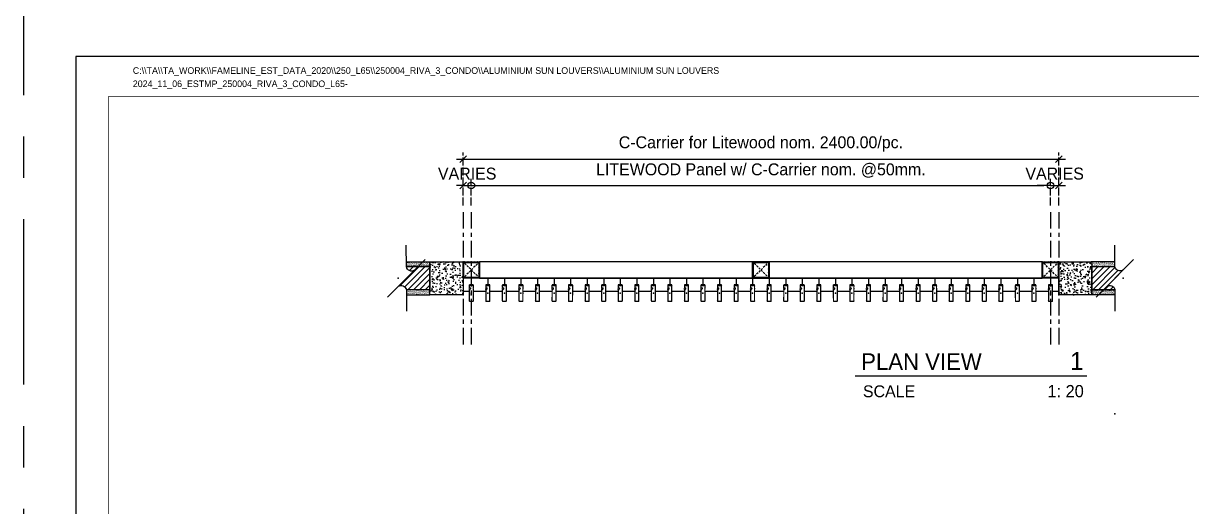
# Model space of a CAD drawing. Header units: millimetres. Extents: x -244126 to 368105, y -173968 to 259060.
# Drawn here: x -32876 to -29346, y 91308 to 92769 of the extents above; entities that cross this region are included whole.
import ezdxf
from ezdxf.enums import TextEntityAlignment as Align

# ---------------------------------------------------------------- set-up
doc = ezdxf.new("R2010")
doc.units = ezdxf.units.MM
doc.header["$MEASUREMENT"] = 0
for name, pattern in [('005_GG_TA_LINE', [13.75, 5, -1.25, 1.25, -1.25, 5]), ('ACAD_ISO04W100', [30, 24, -3, 0, -3]), ('BORDER2', [22.225, 6.35, -3.175, 6.35, -3.175, 0, -3.175]), ('CENTER', [2, 1.25, -0.25, 0.25, -0.25]), ('HIDDEN', [9.525, 6.35, -3.175]), ('SLD-Solid', [0]), ('TA_GL_000.00010', [0.000275, 0.0001, -2.5e-05, 2.5e-05, -2.5e-05, 0.0001]), ('TA_GL_050.00000', [137.5, 50, -12.5, 12.5, -12.5, 50]), ('TA_HL_003.00000', [19.5, 10.65, -8.85])]:
    doc.linetypes.add(name, pattern=pattern)
for name, color, linetype in [('000 - D I M', 6, 'Continuous'), ('000 - GRID', 8, 'CENTER'), ('000 - H A T C H', 8, 'Continuous'), ('000 - H I D D E N', 7, 'Continuous'), ('000 - L I N E 0.1', 1, 'Continuous'), ('000 - SYMBOL CON', 1, 'Continuous'), ('000 - T E X T', 4, 'Continuous'), ('000 - TITLEBLOCK', 4, 'Continuous'), ('000 - WIPEOUT', 250, 'Continuous'), ('001 - ASCESSORIES', 1, 'Continuous'), ('002 - STRUCTURAL STEEL', 4, 'Continuous'), ('004 - CONCRETE', 5, 'Continuous'), ('A02_LITEWOOD', 7, 'Continuous'), ('A03_SUN LOUVER', 7, 'Continuous'), ('A04_TUBE SERIES', 7, 'Continuous')]:
    doc.layers.add(name, color=color, linetype=linetype)
doc.styles.add('Cetury Gothic', font='GOTHIC.TTF')
doc.styles.add('CORDIA', font='cordia.shx')
doc.styles.get("Standard").update_dxf_attribs({"font": 'arial.ttf'})
doc.styles.add('TA', font='Cordia New.ttf', dxfattribs={"height": 4.5})
doc.dimstyles.new('DIM C-C', dxfattribs={"dimtxt": 0.18, "dimasz": 0.1, "dimexe": 0.1, "dimexo": 0.1, "dimgap": 0.09, "dimtad": 1, "dimtoh": 1, "dimzin": 0, "dimdsep": 46, "dimtxsty": 'CORDIA', "dimblk": 'ORIGIN', "dimcen": 0.1, "dimdle": 0.1, "dimclrd": 40, "dimclre": 140, "dimclrt": 3, "dimadec": 0, "dimazin": 0, "dimtfac": 1, "dimtix": 1, "dimtmove": 2, "dimatfit": 3, "dimfxl": 1, "dimtolj": 1, "dimtzin": 0, "dimarcsym": 0})
doc.dimstyles.new('DIM C-E', dxfattribs={"dimscale": 2, "dimtxt": 0.18, "dimasz": 0.1, "dimexe": 0.1, "dimexo": 0.1, "dimgap": 0.09, "dimtad": 1, "dimtoh": 1, "dimzin": 0, "dimdsep": 46, "dimtxsty": 'CORDIA', "dimblk1": 'ORIGIN', "dimblk2": 'OBLIQUE', "dimsah": 1, "dimcen": 0.1, "dimdle": 0.1, "dimclrd": 40, "dimclre": 140, "dimclrt": 3, "dimadec": 0, "dimazin": 0, "dimtfac": 1, "dimtix": 1, "dimtmove": 2, "dimatfit": 3, "dimfxl": 1, "dimtolj": 1, "dimtzin": 0, "dimarcsym": 0})
doc.dimstyles.new('DIM E-C', dxfattribs={"dimscale": 2, "dimtxt": 0.18, "dimasz": 0.1, "dimexe": 0.1, "dimexo": 0.1, "dimgap": 0.09, "dimtad": 1, "dimtoh": 1, "dimzin": 0, "dimdsep": 46, "dimtxsty": 'CORDIA', "dimblk1": 'OBLIQUE', "dimblk2": 'ORIGIN', "dimsah": 1, "dimcen": 0.1, "dimdle": 0.1, "dimclrd": 40, "dimclre": 140, "dimclrt": 3, "dimadec": 0, "dimazin": 0, "dimtfac": 1, "dimtix": 1, "dimtmove": 2, "dimatfit": 3, "dimfxl": 1, "dimtolj": 1, "dimtzin": 0, "dimarcsym": 0})
doc.dimstyles.new('DIM E-E', dxfattribs={"dimscale": 2, "dimtxt": 0.18, "dimasz": 0.1, "dimexe": 0.1, "dimexo": 0.1, "dimgap": 0.09, "dimtad": 1, "dimtoh": 1, "dimzin": 0, "dimdsep": 46, "dimtxsty": 'CORDIA', "dimblk": 'OBLIQUE', "dimcen": 0.1, "dimdle": 0.1, "dimclrd": 40, "dimclre": 140, "dimclrt": 3, "dimadec": 0, "dimazin": 0, "dimtfac": 1, "dimtix": 1, "dimtmove": 2, "dimatfit": 3, "dimfxl": 1, "dimtolj": 1, "dimtzin": 0, "dimarcsym": 0})
pattern_1 = [(37.5, (1750, 50), (-0.125987, 3.853648), [0, -3.04, 0, -3.4, 0, -3.25]), (7.5, (1750, 50), (3.53955, 5.64429), [0, -1.64, 0, -2.74, 0, -1.05]), (327.5, (1747.54, 50), (6.228284, 0.01132), [0, -1, 0, -3.6, 0, -4.7]), (317.5, (1747.54, 50), (6.01225, 1.75535), [0, -0.5, 0, -2.36, 0, -2.7])]
pattern_2 = [(217.5, (50, 50), (0.125987, -3.853648), [0, -3.04, 0, -3.4, 0, -3.25]), (187.5, (50, 50), (-3.53955, -5.64429), [0, -1.64, 0, -2.74, 0, -1.05]), (147.5, (52.46, 50), (-6.228284, -0.01132), [0, -1, 0, -3.6, 0, -4.7]), (137.5, (52.46, 50), (-6.01225, -1.75535), [0, -0.5, 0, -2.36, 0, -2.7])]

# ---------------------------------------------------------------- blocks, each defined once
blk = doc.blocks.new('*U1761')
at = {"color": 0, "linetype": '005_GG_TA_LINE'}
blk.add_lwpolyline([(0, 0), (1000, 0), (1000, 200), (0, 200)], close=True, dxfattribs=at)
blk.add_attdef('NAMEBLK', (8.582, 4.878), '', height=10, dxfattribs=at)
blk = doc.blocks.new('000 - CONCRETE_COLUMN_100x100mm.-CUT_VIEW')
at = {"layer": '000 - H A T C H'}
h = blk.add_hatch(dxfattribs=at)
h.set_pattern_fill('AR-CONC', color=256, scale=4)
h.set_pattern_definition([(50, (-55619.507, -25057.84), (28.690407, -2.510085), [3, -33]), (355, (-55619.507, -25057.84), (-5.550053, 30.087685), [2.4, -26.4]), (100.451444, (-55617.116, -25058.05), (23.140354, 27.5776), [2.549608, -28.045684]), (46.1842, (-55619.507, -25049.84), (42.689653, -6.620771), [4.5, -49.5]), (96.635635, (-55615.95, -25050.39), (37.386478, 38.964744), [3.824414, -42.06855]), (351.18416, (-55619.507, -25049.84), (37.386478, 38.964744), [3.6, -39.6]), (21, (-55615.507, -25051.84), (23.876282, -16.104756), [3, -33]), (326, (-55615.507, -25051.84), (9.732613, 29.006002), [2.4, -26.4]), (71.451445, (-55613.517, -25053.182), (33.608895, 12.901246), [2.549608, -28.045684]), (37.5, (-55619.507, -25057.84), (0.4863942, 13.3157542), [0, -26.08, 0, -26.8, 0, -26.5]), (7.5, (-55619.507, -25057.84), (10.5227815, 15.7764685), [0, -15.28, 0, -25.48, 0, -10.1]), (327.5, (-55628.427, -25057.84), (21.3528974, -0.9021949), [0, -10, 0, -31.2, 0, -41.4]), (317.5, (-55632.427, -25057.84), (23.327447, 4.0041993), [0, -13, 0, -20.72, 0, -29.4])])
h.paths.add_polyline_path([(-50, -50), (50, -50), (50, 50), (-50, 50)])
at = {"layer": '004 - CONCRETE'}
blk.add_lwpolyline([(-50, -50), (50, -50), (50, 50), (-50, 50)], close=True, dxfattribs=at)
blk = doc.blocks.new('*U3061')
at = {"layer": '000 - H A T C H'}
h = blk.add_hatch(dxfattribs=at)
h.set_pattern_fill('AR-SAND', color=8, scale=2, angle=180)
h.set_pattern_definition(pattern_2)
h.paths.add_polyline_path([(-100, 85), (-200, 85), (-200, 100), (-100, 100)])
h = blk.add_hatch(dxfattribs=at)
h.set_pattern_fill('ANSI31', color=8, scale=100)
h.set_pattern_definition([(45, (-200, 2e-14), (-8.8388, 8.8388), [])])
h.paths.add_polyline_path([(-200, 85), (-100, 85), (-100, 15), (-200, 15)])
h = blk.add_hatch(dxfattribs=at)
h.set_pattern_fill('AR-SAND', color=8, scale=2)
h.set_pattern_definition(pattern_1)
h.paths.add_polyline_path([(2000, 100), (1900, 100), (1900, 85), (2000, 85)])
h = blk.add_hatch(dxfattribs=at)
h.set_pattern_fill('ANSI31', color=8, scale=100)
h.set_pattern_definition([(45, (-4600, 9e-14), (-8.838835, 8.838835), [])])
h.paths.add_polyline_path([(2000, 15), (1900, 15), (1900, 85), (2000, 85)])
h = blk.add_hatch(dxfattribs=at)
h.set_pattern_fill('AR-SAND', color=8, scale=2, angle=180)
h.set_pattern_definition(pattern_2)
h.paths.add_polyline_path([(-200, 0), (-100, 0), (-100, 15), (-200, 15)])
h = blk.add_hatch(dxfattribs=at)
h.set_pattern_fill('AR-SAND', color=8, scale=2)
h.set_pattern_definition(pattern_1)
h.paths.add_polyline_path([(1900, 15), (2000, 15), (2000, 0), (1900, 0)])
at = {"color": 3}
for points in [[(-100, 85), (-200, 85), (-200, 100), (-100, 100)], [(2000, 100), (1900, 100), (1900, 85), (2000, 85)], [(-200, 0), (-100, 0), (-100, 15), (-200, 15)], [(1900, 15), (2000, 15), (2000, 0), (1900, 0)]]:
    blk.add_lwpolyline(points, close=True, dxfattribs=at)
at = {"color": 2}
for points in [[(-200, 85), (-100, 85), (-100, 15), (-200, 15)], [(2000, 15), (1900, 15), (1900, 85), (2000, 85)]]:
    blk.add_lwpolyline(points, close=True, dxfattribs=at)
at = {"color": 3, "xscale": -1}
for p in [(-50, 50), (1850, 50)]:
    blk.add_blockref('000 - CONCRETE_COLUMN_100x100mm.-CUT_VIEW', p, dxfattribs=at)
blk = doc.blocks.new('A$Cfd196da9')
at = {"color": 0, "linetype": 'ByBlock', "const_width": 0.1}
blk.add_lwpolyline([(-143.5, -98), (96.5, -98), (96.5, 99), (-143.5, 99)], close=True, dxfattribs=at)
blk = doc.blocks.new('*U3058')
at = {"layer": '000 - L I N E 0.1', "color": 21, "linetype": 'Continuous'}
blk.add_lwpolyline([(142.4, 4200), (0, 4200), (0, 4057.6)], dxfattribs=at)
at = {"layer": '000 - TITLEBLOCK', "color": 250}
blk.add_lwpolyline([(0, 0), (5940, 0), (5940, 4200), (0, 4200)], close=True, dxfattribs=at)
at = {"layer": '000 - T E X T', "color": 3, "xscale": 20, "yscale": 20, "zscale": 20}
blk.add_blockref('A$Cfd196da9', (2970, 2100), dxfattribs=at)
at = {"color": 4, "style": 'TA'}
blk.add_attdef('PAPER_SIZE', text='', height=25, dxfattribs=at).set_placement((5686, 99.7), align=Align.MIDDLE_RIGHT)
blk.add_attdef('SCALE_SIZE', text='', height=25, dxfattribs=at).set_placement((5735.1, 100.3), align=Align.MIDDLE_LEFT)
at = {"layer": '000 - T E X T', "color": 250, "style": 'TA'}
for tag, height, p in [('SUPERLINK', 20, (172.6, 4157.7)), ('NAMEFILE', 20, (172.6, 4117.6)), ('SC', 400, (33.6, 3752.1))]:
    blk.add_attdef(tag, text='', height=height, dxfattribs=at).set_placement(p, align=Align.MIDDLE_LEFT)
at = {"layer": '000 - T E X T', "color": 4, "style": 'TA'}
for tag, height, p in [('PRELIM_NAME_JOB_1', 20, (5246.7, 3301.9)), ('PRELIM_NAME_JOB_2', 20, (5246.7, 3258.3)), ('PRELIM_NAME_PROJECT_1', 30, (4948.1, 3093.1)), ('PRELIM_NAME_PROJECT_2', 30, (4948.1, 3019.1)), ('PRELIM_NAME_PROJECT_3', 30, (4948.1, 2945.1)), ('PRELIM_NAME_TITLE_3', 24, (4955.1, 739.9)), ('DRAWING_NO1', 24, (4946.1, 329.2)), ('DRAWING_NO2', 24, (4946.1, 249.1)), ('PRELIM_NAME_TITLE_1', 1.2, (247.8, 43.7)), ('PRELIM_NAME_TITLE_2', 1.2, (247.8, 40.3))]:
    blk.add_attdef(tag, text='', height=height, dxfattribs=at).set_placement(p, align=Align.MIDDLE_LEFT)
at = {"layer": '000 - T E X T', "color": 4, "style": 'Cetury Gothic'}
for tag, p in [('SHEET_NO.', (5615.8, 340)), ('TOTAL_SHEET_NO.', (5609.7, 176.4))]:
    blk.add_attdef(tag, text='', height=36, dxfattribs=at).set_placement(p, align=Align.CENTER)
at = {"layer": '000 - T E X T', "color": 4, "style": 'TA'}
blk.add_attdef('NAME_REMARK', (552.9, 173), '', height=40, dxfattribs=at)
blk = doc.blocks.new('000 - ASSCESSORIES_FAMELINE_ALC-CARRIER_FOR_12x50mm._TOP_VIEW')
at = {"layer": '001 - ASCESSORIES', "color": 0}
for p, q in [((0, 50), (0, 0)), ((40, 50), (40, 31)), ((40, 19), (40, 0))]:
    blk.add_line(p, q, dxfattribs=at)
at = {"layer": '001 - ASCESSORIES', "color": 0, "linetype": 'SLD-Solid', "lineweight": 15}
blk.add_line((32, 19), (31.2, 19.2), dxfattribs=at)
at = {"layer": '001 - ASCESSORIES', "color": 0}
for points in [[(40, 31), (20, 31), (20, 19), (40, 19)], [(34.2, 19), (30.4, 20.1), (30.3, 19.5)], [(32, 19), (30.3, 19.5)]]:
    blk.add_lwpolyline(points, dxfattribs=at)
at = {"layer": '001 - ASCESSORIES', "color": 0, "linetype": 'SLD-Solid', "lineweight": 15}
blk.add_arc((270.3, 855), 868.8, 253.9699, 254.0359, dxfattribs=at)
at = {"layer": 'Defpoints', "color": 250}
blk.add_lwpolyline([(-2.3, 25), (22.3, 25)], dxfattribs=at)
blk = doc.blocks.new('*U3116')
at = {"color": 250}
blk.add_wipeout([(-25, -6), (25, -6), (25, 6), (-25, 6)], dxfattribs=at).dxf.layer = '000 - WIPEOUT'
blk.add_point((0, 0))
at = {"layer": 'A02_LITEWOOD', "color": 0, "linetype": 'SLD-Solid', "lineweight": 15}
blk.add_lwpolyline([(-23.4, -1.8), (-22.7, -1.8), (-22.7, 1.3, 0.414214), (-23.6, 2.2), (-24.1, 2.2, 0.414214), (-25, 1.3), (-25, -4.9, 0.414214), (-23.9, -6), (-16.2, -6, 0.414214), (-15, -4.9), (-15, -3.4, -0.616061), (-13.5, -2.7), (-9.4, -5.8, 0.164473), (-8.9, -6), (23.8, -6, 0.414214), (25, -4.9), (25, 4.8, 0.414214), (23.8, 6), (-23.9, 6, 0.414214), (-25, 4.8), (-25, 3.2, 0.414214), (-24.1, 2.3), (-23.5, 2.3, -0.414214), (-22.6, 1.4), (-22.6, -1.8, -0.414214), (-23, -2.2), (-23, -2.2, -0.414214), (-23.5, -1.8), (-23.5, 1.4), (-24.2, 1.4), (-24.2, -1.8, 1.000966), (-21.9, -1.8), (-21.9, 1.4, 0.414214), (-23.5, 3), (-24.1, 3, -0.414214), (-24.3, 3.2), (-24.3, 4.8, -0.414214), (-23.9, 5.3), (23.8, 5.3, -0.414214), (24.3, 4.8), (24.3, -4.9, -0.414214), (23.8, -5.3), (-8.9, -5.3, -0.164473), (-9, -5.3), (-13.1, -2.1, 0.617259), (-15.7, -3.4), (-15.7, -4.9, -0.414214), (-16.2, -5.3), (-23.9, -5.3, -0.414214), (-24.3, -4.9), (-24.3, 1.3, -0.414214), (-24.1, 1.5), (-23.6, 1.5, -0.414214), (-23.4, 1.3)], format="xyb", close=True, dxfattribs=at)
blk = doc.blocks.new('000 - FAMELINE_AL.LITEWOOD_12x50mm._CUT_VIEW')
at = {"layer": '000 - H A T C H'}
h = blk.add_hatch(dxfattribs=at)
h.set_pattern_fill('ANSI32', color=8)
h.set_pattern_definition([(45, (3e-15, -24.6393), (-0.265165, 0.265165), []), (45, (0.17678, -24.6393), (-0.265165, 0.265165), [])])
edge = h.paths.add_edge_path()
edge.add_line((-23.4, -1.8), (-22.7, -1.8))
edge.add_line((-22.7, -1.8), (-22.7, 1.3))
edge.add_arc((-23.6, 1.3), 0.9, 360, 450)
edge.add_line((-23.6, 2.2), (-24.1, 2.2))
edge.add_arc((-24.1, 1.3), 0.9, 90, 180)
edge.add_line((-25, 1.3), (-25, -4.9))
edge.add_arc((-23.8, -4.8), 1.15, 180, 270)
edge.add_line((-23.9, -6), (-16.2, -6))
edge.add_arc((-16.2, -4.9), 1.15, 270, 360)
edge.add_line((-15, -4.9), (-15, -3.4))
edge.add_arc((-14.1, -3.4), 0.938, 53.0492, 179.5916, ccw=False)
edge.add_line((-13.5, -2.7), (-9.4, -5.8))
edge.add_arc((-8.9, -5.1), 0.9, 232.64, 270)
edge.add_line((-8.9, -6), (23.8, -6))
edge.add_arc((23.8, -4.8), 1.15, 270, 360)
edge.add_line((25, -4.9), (25, 4.8))
edge.add_arc((23.9, 4.8), 1.15, 360, 450)
edge.add_line((23.9, 6), (-23.8, 6))
edge.add_arc((-23.8, 4.8), 1.15, 90, 180)
edge.add_line((-25, 4.9), (-25, 3.2))
edge.add_arc((-24.1, 3.2), 0.9, 180, 270)
edge.add_line((-24.1, 2.3), (-23.5, 2.3))
edge.add_arc((-23.5, 1.4), 0.9, 0, 90, ccw=False)
edge.add_line((-22.6, 1.4), (-22.6, -1.8))
edge.add_arc((-23, -1.8), 0.45, 270, 360, ccw=False)
edge.add_line((-23, -2.2), (-23, -2.2))
edge.add_arc((-23, -1.8), 0.45, 180, 270, ccw=False)
edge.add_line((-23.5, -1.8), (-23.5, 1.4))
edge.add_line((-23.5, 1.4), (-24.2, 1.4))
edge.add_line((-24.2, 1.4), (-24.2, -1.8))
edge.add_arc((-23, -1.8), 1.17, 179.8894, 360)
edge.add_line((-21.9, -1.8), (-21.9, 1.4))
edge.add_arc((-23.5, 1.4), 1.6, 360, 450)
edge.add_line((-23.5, 3), (-24.1, 3))
edge.add_arc((-24.1, 3.2), 0.2, 180, 270, ccw=False)
edge.add_line((-24.3, 3.2), (-24.3, 4.9))
edge.add_arc((-23.8, 4.9), 0.45, 90, 180, ccw=False)
edge.add_line((-23.8, 5.3), (23.9, 5.3))
edge.add_arc((23.9, 4.9), 0.45, 0, 90, ccw=False)
edge.add_line((24.3, 4.9), (24.3, -4.9))
edge.add_arc((23.8, -4.9), 0.45, 270, 360, ccw=False)
edge.add_line((23.8, -5.3), (-8.9, -5.3))
edge.add_arc((-8.9, -5.1), 0.2, 232.64, 270, ccw=False)
edge.add_line((-9, -5.3), (-13.1, -2.1))
edge.add_arc((-14.1, -3.4), 1.64, 52.9496, 179.691)
edge.add_line((-15.7, -3.4), (-15.7, -4.9))
edge.add_arc((-16.1, -4.8), 0.45, 270, 360, ccw=False)
edge.add_line((-16.2, -5.3), (-23.9, -5.3))
edge.add_arc((-23.9, -4.8), 0.45, 180, 270, ccw=False)
edge.add_line((-24.3, -4.9), (-24.3, 1.3))
edge.add_arc((-24.1, 1.3), 0.2, 90, 180, ccw=False)
edge.add_line((-24.1, 1.5), (-23.6, 1.5))
edge.add_arc((-23.6, 1.3), 0.2, 0, 90, ccw=False)
edge.add_line((-23.4, 1.3), (-23.4, -1.8))
at = {"layer": 'A03_SUN LOUVER', "color": 0}
blk.add_blockref('*U3116', (0, 0), dxfattribs=at)
blk = doc.blocks.new('*U3109')
at = {"layer": '001 - ASCESSORIES', "color": 0}
for p, q in [((-900, 0), (-900, -40)), ((900, 0), (900, -40))]:
    blk.add_line(p, q, dxfattribs=at)
at = {"layer": '001 - ASCESSORIES', "color": 0, "rotation": 270}
for p in [(-900, 0), (-850, 0), (-800, 0), (-750, 0), (-700, 0), (-650, 0), (-600, 0), (-550, 0), (-500, 0), (-450, 0), (-400, 0), (-350, 0), (-300, 0), (-250, 0), (-200, 0), (-150, 0), (-100, 0), (-50, 0), (0, 0), (50, 0), (100, 0), (150, 0), (200, 0), (250, 0), (300, 0), (350, 0), (400, 0), (450, 0), (500, 0), (550, 0), (600, 0), (650, 0), (700, 0), (750, 0), (800, 0), (850, 0)]:
    blk.add_blockref('000 - ASSCESSORIES_FAMELINE_ALC-CARRIER_FOR_12x50mm._TOP_VIEW', p, dxfattribs=at)
at = {"layer": 'A04_TUBE SERIES', "color": 0, "style": 'TA', "flags": 1}
for tag, p in [('ITEM_VALUE', (50, -212.5)), ('PRODUCT_NAME_VALUE', (300, -212.5)), ('ITEM_NUMBER_VALUE', (600, -212.5)), ('PRODUCT_CODE_VALUE', (800, -212.5)), ('SELLING_PRICE_VALUE', (1000, -212.5)), ('UNIT_VALUE', (1150, -212.5)), ('TYPE_OF_COLOR_VALUE', (1275, -212.5)), ('SECTION_VALUE', (1425, -212.5))]:
    blk.add_attdef(tag, text='', height=9, dxfattribs=at).set_placement(p, align=Align.MIDDLE_CENTER)
at = {"layer": 'A02_LITEWOOD', "color": 3, "rotation": 270}
for p in [(-875, -45), (-825, -45), (-775, -45), (-725, -45), (-675, -45), (-625, -45), (-575, -45), (-525, -45), (-475, -45), (-425, -45), (-375, -45), (-325, -45), (-275, -45), (-225, -45), (-175, -45), (-125, -45), (-75, -45), (-25, -45), (25, -45), (75, -45), (125, -45), (175, -45), (225, -45), (275, -45), (325, -45), (375, -45), (425, -45), (475, -45), (525, -45), (575, -45), (625, -45), (675, -45), (725, -45), (775, -45), (825, -45), (875, -45)]:
    blk.add_blockref('000 - FAMELINE_AL.LITEWOOD_12x50mm._CUT_VIEW', p, dxfattribs=at)
blk = doc.blocks.new('*U3043')
at = {"color": 250}
blk.add_wipeout([(50, 0), (50, 50), (0, 50), (0, 0)], dxfattribs=at).dxf.layer = '000 - WIPEOUT'
at = {"layer": '000 - H A T C H'}
h = blk.add_hatch(dxfattribs=at)
h.set_pattern_fill('ANSI32', color=256, scale=0.25)
h.set_pattern_definition([(45, (37.5, 37.5), (-1.6838, 1.6838), []), (45, (38.6225, 37.5), (-1.6838, 1.6838), [])])
edge = h.paths.add_edge_path()
edge.add_line((50, 3), (50, 47))
edge.add_arc((47, 47), 3, 0, 90)
edge.add_line((47, 50), (3, 50))
edge.add_arc((3, 47), 3, 90, 180)
edge.add_line((0, 47), (0, 3))
edge.add_arc((3, 3), 3, 180, 270)
edge.add_line((3, 0), (47, 0))
edge.add_arc((47, 3), 3, 270, 360)
edge = h.paths.add_edge_path(flags=16)
edge.add_line((47.7, 4.3), (47.7, 45.7))
edge.add_arc((45.7, 45.7), 2, 0, 90)
edge.add_line((45.7, 47.7), (4.3, 47.7))
edge.add_arc((4.3, 45.7), 2, 90, 180)
edge.add_line((2.3, 45.7), (2.3, 4.3))
edge.add_arc((4.3, 4.3), 2, 180, 270)
edge.add_line((4.3, 2.3), (45.7, 2.3))
edge.add_arc((45.7, 4.3), 2, 270, 360)
at = {"layer": '000 - H I D D E N', "color": 8, "linetype": 'HIDDEN'}
for p, q in [((50, 0), (0, 50)), ((50, 50), (0, 0))]:
    blk.add_line(p, q, dxfattribs=at)
at = {"layer": '002 - STRUCTURAL STEEL', "color": 0}
for points in [[(50, 3), (50, 47, 0.414214), (47, 50), (3, 50, 0.414214), (0, 47), (0, 3, 0.414214), (3, 0), (47, 0, 0.414214)], [(47.7, 4.3), (47.7, 45.7, 0.414214), (45.7, 47.7), (4.3, 47.7, 0.414214), (2.3, 45.7), (2.3, 4.3, 0.414214), (4.3, 2.3), (45.7, 2.3, 0.414214)]]:
    blk.add_lwpolyline(points, format="xyb", close=True, dxfattribs=at)
at = {"layer": 'Defpoints', "color": 250}
blk.add_lwpolyline([(50, 0), (50, 50), (0, 50), (0, 0)], close=True, dxfattribs=at)
blk = doc.blocks.new('*U3050')
at = {"layer": '002 - STRUCTURAL STEEL', "color": 0, "linetype": 'ByBlock'}
blk.add_lwpolyline([(0, 1700), (50, 1700), (50, 0), (0, 0)], close=True, dxfattribs=at)
blk = doc.blocks.new('*U3057')
at = {"color": 3}
blk.add_wipeout([(1.38, 1.01), (1.18, 0.93), (1.03, 0.8), (0.92, 0.62), (0.87, 0.42), (0.89, 0.22), (0.97, 0.03), (-0.97, 1.97), (-0.89, 1.79), (-0.87, 1.58), (-0.91, 1.38), (-1.02, 1.21), (-1.18, 1.08), (-1.37, 1.01), (-4, 1), (-4, -2.4), (4, -2.39), (4, 1.01)], dxfattribs=at).dxf.layer = '000 - WIPEOUT'
at = {"color": 250}
blk.add_lwpolyline([(4, 1.01), (4, 1.01)], dxfattribs=at)
at = {"color": 3}
blk.add_point((0, 0), dxfattribs=at)
at = {"layer": '000 - SYMBOL CON', "color": 0, "extrusion": (0, 0, -1)}
blk.add_line((2.27, -1.26), (-2.27, 3.27), dxfattribs=at)
at = {"layer": '000 - SYMBOL CON', "color": 0}
for p, q in [((-1.37, 1.01), (-4, 1)), ((1.38, 1.01), (4, 1.01))]:
    blk.add_line(p, q, dxfattribs=at)
at = {"layer": '000 - SYMBOL CON', "color": 0, "extrusion": (0, 0, -1)}
for centre, radius, start, end in [((1.5, 1.63), 0.634, 146.7272, 258.2728), ((-1.51, 0.38), 0.638, 326.68, 78.0794)]:
    blk.add_arc(centre, radius, start, end, dxfattribs=at)
blk = doc.blocks.new('*U3065')
at = {"color": 3}
blk.add_point((0, -100), dxfattribs=at)
at = {"layer": '000 - GRID', "color": 0, "linetype": 'ByBlock'}
blk.add_line((0, 150), (0, -250), dxfattribs=at)
at = {"layer": '000 - GRID', "color": 0}
blk.add_point((0, 0), dxfattribs=at)
at = {"style": 'TA', "flags": 1}
blk.add_attdef('LOCATION', (6, 6), '', height=4.5, dxfattribs=at)
blk = doc.blocks.new('_Oblique')
at = {"color": 0, "linetype": 'ByBlock', "lineweight": -2}
blk.add_line((-0.5, -0.5), (0.5, 0.5), dxfattribs=at)
blk = doc.blocks.new('_Origin')
at = {"color": 0, "linetype": 'ByBlock', "lineweight": -2}
blk.add_line((0, 0), (-1, 0), dxfattribs=at)
blk.add_circle((0, 0), 0.5, dxfattribs=at)
blk = doc.blocks.new('*D3066')
at = {"layer": '000 - D I M', "color": 40, "lineweight": -2, "transparency": 16777216}
for p, q in [((-31547.6, 92278.4), (-31567.6, 92278.4)), ((-31547.6, 92278.4), (-31522.6, 92278.4)), ((-31502.6, 92278.4), (-31482.6, 92278.4))]:
    blk.add_line(p, q, dxfattribs=at)
at = {"layer": '000 - D I M', "color": 140, "linetype": 'ACAD_ISO04W100', "lineweight": -2, "transparency": 16777216}
for p, q in [((-31547.6, 92218.4), (-31547.6, 92298.4)), ((-31522.6, 92218.4), (-31522.6, 92298.4))]:
    blk.add_line(p, q, dxfattribs=at)
at = {"layer": 'Defpoints', "color": 0, "transparency": 16777216}
for p in [(-31522.6, 92278.4), (-31547.6, 92198.4), (-31522.6, 92198.4)]:
    blk.add_point(p, dxfattribs=at)
at = {"layer": '000 - D I M', "color": 40, "lineweight": -2, "transparency": 16777216, "xscale": 20, "yscale": 20, "zscale": 20}
blk.add_blockref('_Oblique', (-31547.6, 92278.4), dxfattribs=at)
at = {"layer": '000 - D I M', "color": 40, "lineweight": -2, "transparency": 16777216, "xscale": 20, "yscale": 20, "zscale": 20, "rotation": 180}
blk.add_blockref('_Origin', (-31522.6, 92278.4), dxfattribs=at)
at = {"layer": '000 - D I M', "color": 3, "transparency": 16777216, "insert": (-31535.1, 92314.4), "char_height": 36, "attachment_point": 5, "style": 'CORDIA'}
blk.add_mtext('\\A1;VARIES', dxfattribs=at)
blk = doc.blocks.new('*D3067')
at = {"layer": '000 - D I M', "color": 40, "lineweight": -2, "transparency": 16777216}
for p, q in [((-29792.6, 92278.4), (-29812.6, 92278.4)), ((-29772.6, 92278.4), (-29747.6, 92278.4)), ((-29747.6, 92278.4), (-29727.6, 92278.4))]:
    blk.add_line(p, q, dxfattribs=at)
at = {"layer": '000 - D I M', "color": 140, "linetype": 'ACAD_ISO04W100', "lineweight": -2, "transparency": 16777216}
for p, q in [((-29772.6, 92218.4), (-29772.6, 92298.4)), ((-29747.6, 92218.4), (-29747.6, 92298.4))]:
    blk.add_line(p, q, dxfattribs=at)
at = {"layer": 'Defpoints', "color": 0, "transparency": 16777216}
for p in [(-29747.6, 92278.4), (-29772.6, 92198.4), (-29747.6, 92198.4)]:
    blk.add_point(p, dxfattribs=at)
at = {"layer": '000 - D I M', "color": 40, "lineweight": -2, "transparency": 16777216, "xscale": 20, "yscale": 20, "zscale": 20}
blk.add_blockref('_Origin', (-29772.6, 92278.4), dxfattribs=at)
at = {"layer": '000 - D I M', "color": 40, "lineweight": -2, "transparency": 16777216, "xscale": 20, "yscale": 20, "zscale": 20, "rotation": 180}
blk.add_blockref('_Oblique', (-29747.6, 92278.4), dxfattribs=at)
at = {"layer": '000 - D I M', "color": 3, "transparency": 16777216, "insert": (-29760.1, 92314.4), "char_height": 36, "attachment_point": 5, "style": 'CORDIA'}
blk.add_mtext('\\A1;VARIES', dxfattribs=at)
blk = doc.blocks.new('*D3073')
at = {"layer": '000 - D I M', "color": 140, "linetype": 'ACAD_ISO04W100', "lineweight": -2, "transparency": 16777216}
for p, q in [((-31522.6, 92218.4), (-31522.6, 92298.4)), ((-29772.6, 92218.4), (-29772.6, 92298.4))]:
    blk.add_line(p, q, dxfattribs=at)
at = {"layer": '000 - D I M', "color": 40, "lineweight": -2, "transparency": 16777216}
blk.add_line((-31502.6, 92278.4), (-29792.6, 92278.4), dxfattribs=at)
at = {"layer": 'Defpoints', "color": 0, "transparency": 16777216}
for p in [(-29772.6, 92278.4), (-31522.6, 92198.4), (-29772.6, 92198.4)]:
    blk.add_point(p, dxfattribs=at)
at = {"layer": '000 - D I M', "color": 40, "lineweight": -2, "transparency": 16777216, "xscale": 20, "yscale": 20, "zscale": 20, "rotation": 180}
blk.add_blockref('_Origin', (-31522.6, 92278.4), dxfattribs=at)
at = {"layer": '000 - D I M', "color": 40, "lineweight": -2, "transparency": 16777216, "xscale": 20, "yscale": 20, "zscale": 20}
blk.add_blockref('_Origin', (-29772.6, 92278.4), dxfattribs=at)
at = {"layer": '000 - D I M', "color": 3, "transparency": 16777216, "insert": (-30647.6, 92323.8), "char_height": 36, "attachment_point": 5, "style": 'CORDIA'}
blk.add_mtext('\\A1;LITEWOOD Panel w/ C-Carrier nom. @50mm.', dxfattribs=at)
blk = doc.blocks.new('*U3079')
at = {"color": 4}
blk.add_line((-4.26, 5.7), (-39.26, 5.7), dxfattribs=at)
at = {"linetype": 'TA_GL_000.00010'}
blk.add_point((0, 18), dxfattribs=at)
blk.add_point((0, 0))
at = {"color": 4, "linetype": 'BORDER2', "style": 'Cetury Gothic'}
blk.add_text('SCALE', height=1.8, dxfattribs=at).set_placement((-38.07, 2.51))
at = {"color": 0, "style": 'TA'}
for tag, p in [('HEADING2', (-38.33, 10.65)), ('HEADING', (-38.33, 6.65))]:
    blk.add_attdef(tag, p, '', height=2.5, dxfattribs=at)
for tag, height, p in [('LO', 2.7, (-4.76, 6.65)), ('SC', 1.85, (-4.7, 2.51))]:
    blk.add_attdef(tag, text='', height=height, dxfattribs=at).set_placement(p, align=Align.RIGHT)
blk = doc.blocks.new('*D3102')
at = {"layer": '000 - D I M', "color": 140, "linetype": 'ACAD_ISO04W100', "lineweight": -2, "transparency": 16777216}
for p, q in [((-31547.6, 92218.4), (-31547.6, 92378.4)), ((-29747.6, 92218.4), (-29747.6, 92378.4))]:
    blk.add_line(p, q, dxfattribs=at)
at = {"layer": '000 - D I M', "color": 40, "lineweight": -2, "transparency": 16777216}
blk.add_line((-31567.6, 92358.4), (-29727.6, 92358.4), dxfattribs=at)
at = {"layer": 'Defpoints', "color": 0, "transparency": 16777216}
for p in [(-29747.6, 92358.4), (-31547.6, 92198.4), (-29747.6, 92198.4)]:
    blk.add_point(p, dxfattribs=at)
at = {"layer": '000 - D I M', "color": 40, "lineweight": -2, "transparency": 16777216, "xscale": 20, "yscale": 20, "zscale": 20, "rotation": 180}
blk.add_blockref('_Oblique', (-31547.6, 92358.4), dxfattribs=at)
at = {"layer": '000 - D I M', "color": 40, "lineweight": -2, "transparency": 16777216, "xscale": 20, "yscale": 20, "zscale": 20}
blk.add_blockref('_Oblique', (-29747.6, 92358.4), dxfattribs=at)
at = {"layer": '000 - D I M', "color": 3, "transparency": 16777216, "insert": (-30647.6, 92403.8), "char_height": 36, "attachment_point": 5, "style": 'CORDIA'}
blk.add_mtext('\\A1;C-Carrier for Litewood nom. 2400.00/pc.', dxfattribs=at)

msp = doc.modelspace()

# ---------------------------------------------------------------- block references
at = {"color": 2, "linetype": 'TA_HL_003.00000'}
ref = msp.add_blockref('*U3058', (-32718.00496, 88468.3859), dxfattribs=at)
ref.add_attrib('SUPERLINK', 'C:\\\\TA\\\\TA_WORK\\\\FAMELINE_EST_DATA_2020\\\\250_L65\\\\250004_RIVA_3_CONDO\\\\ALUMINIUM SUN LOUVERS\\\\ALUMINIUM SUN LOUVERS', dxfattribs={"layer": '000 - T E X T', "color": 250, "height": 20, "style": 'TA'}).set_placement((-32545.35861, 92626.0393), align=Align.MIDDLE_LEFT)
ref.add_attrib('NAMEFILE', '2024_11_06_ESTMP_250004_RIVA_3_CONDO_L65-', dxfattribs={"layer": '000 - T E X T', "color": 250, "height": 20, "style": 'TA'}).set_placement((-32545.35861, 92586.03489), align=Align.MIDDLE_LEFT)
at = {"color": 3}
msp.add_blockref('*U3061', (-31547.56533, 91948.3859), dxfattribs=at)
at = {"layer": '001 - ASCESSORIES', "linetype": '005_GG_TA_LINE', "xscale": 100, "yscale": 100, "zscale": 100}
msp.add_blockref('*U1761', (-32876.06355, 76551.68588), dxfattribs=at)
at = {"layer": '002 - STRUCTURAL STEEL', "color": 2, "xscale": -1, "rotation": 90}
msp.add_blockref('*U3050', (-29797.56533, 92048.3859), dxfattribs=at)

# ---------------------------------------------------------------- dimensions: what is measured, and where the dimension line sits
at = {"layer": '000 - D I M', "color": 3}
for base, p1, p2, text, dimstyle, picture, middle in [((-29747.56533, 92358.3859), (-31547.56533, 92198.3859), (-29747.56533, 92198.3859), 'C-Carrier for Litewood nom. 2400.00/pc.', 'DIM E-E', '*D3102', (-30647.56533, 92403.81447)), ((-29772.56533, 92278.3859), (-31522.56533, 92198.3859), (-29772.56533, 92198.3859), 'LITEWOOD Panel w/ C-Carrier nom. @50mm.', 'DIM C-C', '*D3073', (-30647.56533, 92323.81447)), ((-31522.56533, 92278.3859), (-31547.56533, 92198.3859), (-31522.56533, 92198.3859), 'VARIES', 'DIM E-C', '*D3066', (-31535.06533, 92314.3859)), ((-29747.56533, 92278.3859), (-29772.56533, 92198.3859), (-29747.56533, 92198.3859), 'VARIES', 'DIM C-E', '*D3067', (-29760.06533, 92314.3859))]:
    dim = msp.add_linear_dim(base=base, p1=p1, p2=p2, text=text, dimstyle=dimstyle, override={"dimscale": 200}, dxfattribs=at)
    dim.commit()
    dim.dimension.update_dxf_attribs({"geometry": picture, "text_midpoint": middle})

# ---------------------------------------------------------------- next in the draw order: block references
at = {"layer": '000 - SYMBOL CON', "color": 2, "xscale": 25, "yscale": 25, "zscale": 25}
for p, rotation in [((-31743.98208, 91998.34993), 270), ((-29552.81524, 91998.34993), 90)]:
    msp.add_blockref('*U3057', p, dxfattribs=dict(at, rotation=rotation))
at = {"layer": 'A02_LITEWOOD', "color": 2}
msp.add_blockref('*U3109', (-30647.56533, 91998.3859), dxfattribs=at)

# ---------------------------------------------------------------- next in the draw order: block references
at = {"layer": '000 - T E X T', "xscale": 20, "yscale": 20, "zscale": 20}
msp.add_blockref('*U3079', (-29577.94865, 91588.3859), dxfattribs=at).add_auto_attribs({'HEADING': 'PLAN VIEW', 'LO': '1', 'SC': '1: 20'})
at = {"layer": '002 - STRUCTURAL STEEL', "color": 4, "xscale": -1, "rotation": 180}
for p in [(-31547.56533, 92048.3859), (-30672.56533, 92048.3859), (-29797.56533, 92048.3859)]:
    msp.add_blockref('*U3043', p, dxfattribs=at)

# ---------------------------------------------------------------- next in the draw order: block references
at = {"layer": '000 - GRID', "linetype": 'TA_GL_050.00000'}
for p in [(-31547.56533, 92048.3859), (-31522.56533, 92048.3859), (-29772.56533, 92048.3859), (-29747.56533, 92048.3859)]:
    msp.add_blockref('*U3065', p, dxfattribs=at)

doc.saveas('drawing.dxf')
